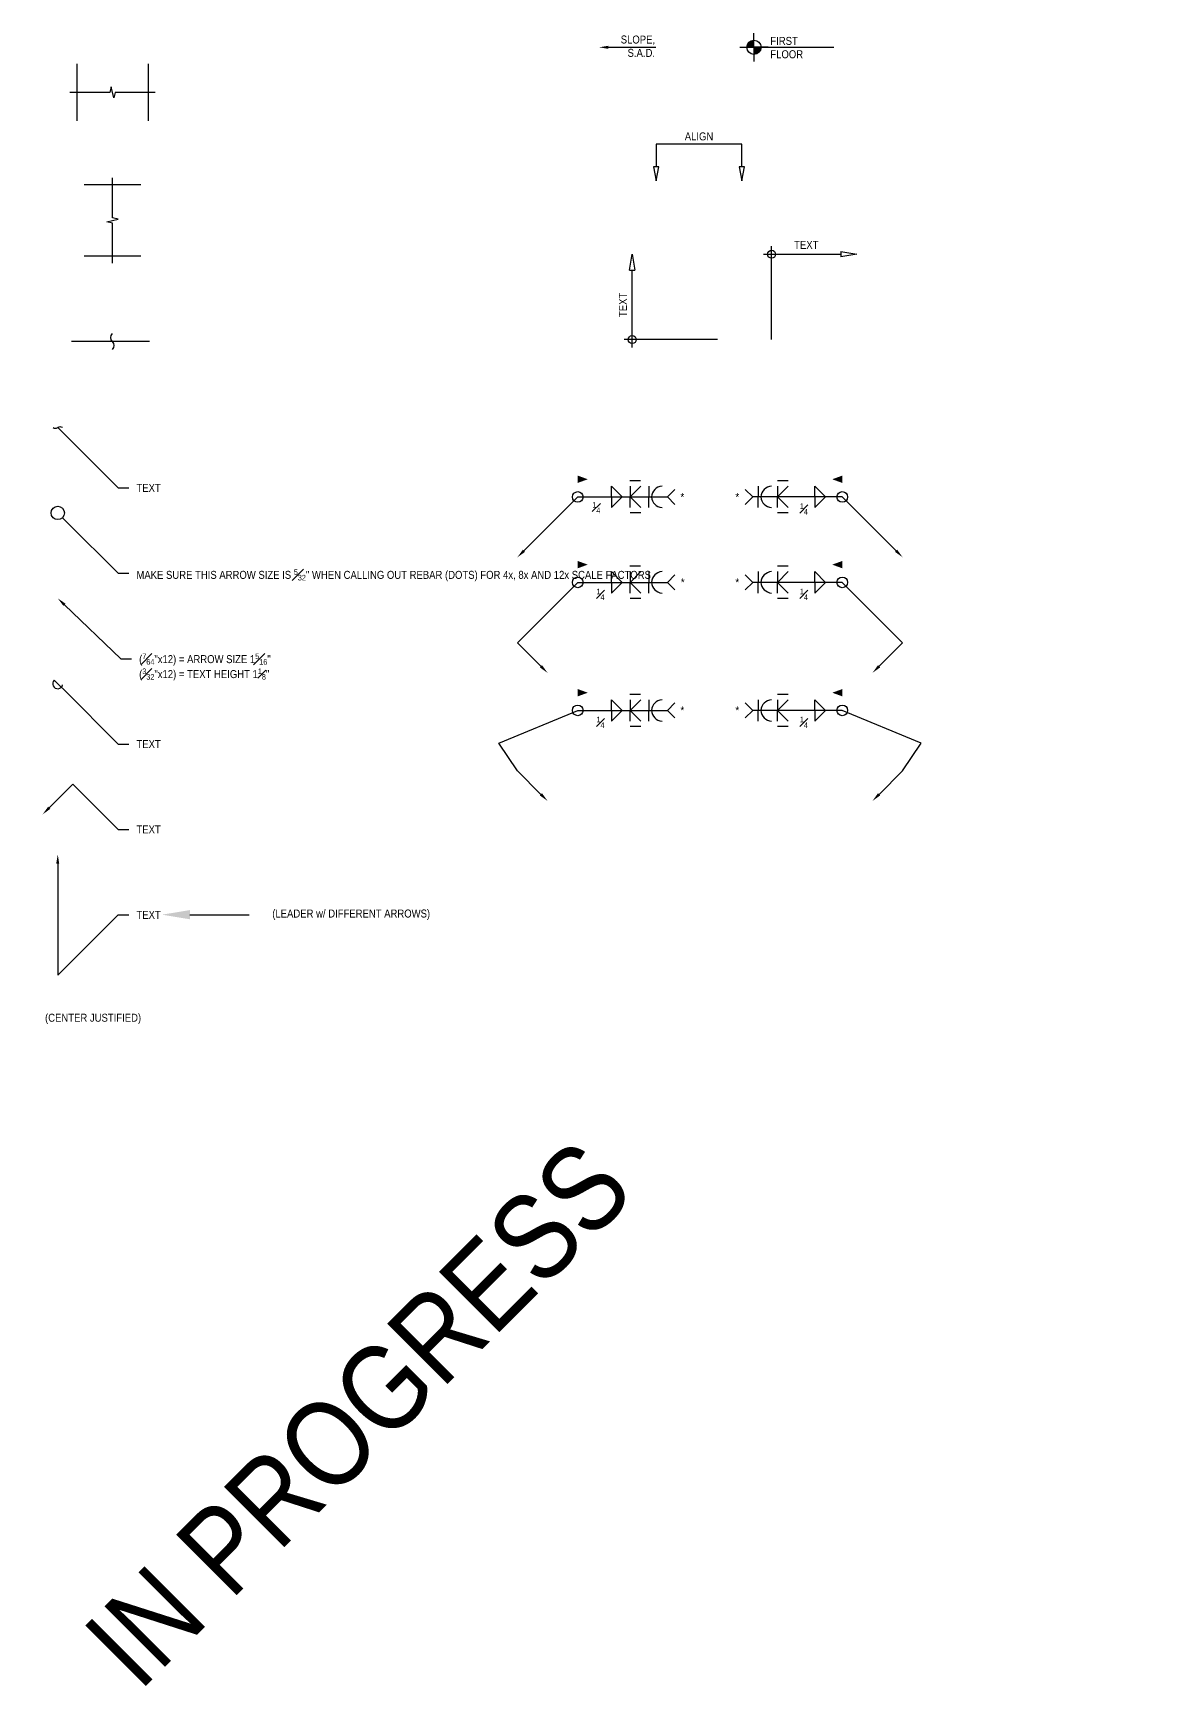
# Model space of a CAD drawing. Header units: inches. Extents: x -2661 to 42767, y -1222 to 9099.
# Drawn here: x 32824.8 to 32877.1, y 1636.7 to 1714.2 of the extents above; entities that cross this region are included whole.
import ezdxf
from ezdxf import colors
from ezdxf.entities.mleader import LeaderData, LeaderLine
from ezdxf.math import Vec2, Vec3

# ---------------------------------------------------------------- set-up
doc = ezdxf.new("R2010")
doc.units = ezdxf.units.IN
doc.header["$LTSCALE"] = 12
doc.header["$MEASUREMENT"] = 0
doc.header["$PDMODE"] = 3
doc.layers.get('0').update_dxf_attribs({"linetype": 'CONTINUOUS'})
doc.layers.get('DefPoints').update_dxf_attribs({"color": 251, "linetype": 'CONTINUOUS'})
for name, color, linetype in [('S-ANNO-DIMS', 2, 'CONTINUOUS'), ('S-ANNO-NOTE', 4, 'CONTINUOUS'), ('S-ANNO-NOTE-EXIST', 251, 'CONTINUOUS'), ('S-BREAK', 2, 'CONTINUOUS'), ('S-ROOM-NAME', 251, 'CONTINUOUS')]:
    doc.layers.add(name, color=color, linetype=linetype)
doc.layers.add('S-ANNO-NONPLOT', color=253, linetype='CONTINUOUS', plot=False, transparency=0.5)
doc.styles.add('Arial', font='arial.ttf', dxfattribs={"width": 0.85})
doc.dimstyles.new('DIM-4_Se', dxfattribs={"dimscale": 4, "dimtxt": 0.09375, "dimasz": 0.109375, "dimexe": 0.0625, "dimexo": 0.0625, "dimgap": 0.0625, "dimtad": 1, "dimdec": 4, "dimzin": 11, "dimdsep": 46, "dimlunit": 4, "dimtxsty": 'Arial', "dimblk": 'ARCHTICK', "dimcen": 0.125, "dimdle": 0.0625, "dimclrd": 256, "dimclre": 256, "dimclrt": 4, "dimadec": 0, "dimazin": 0, "dimtfac": 0.75, "dimtdec": 4, "dimtmove": 0, "dimatfit": 3, "dimfxl": 1, "dimfrac": 1, "dimtolj": 1, "dimtzin": 0, "dimarcsym": 0})

# ---------------------------------------------------------------- blocks, each defined once
blk = doc.blocks.new('_Integral')
at = {"color": 0, "linetype": 'ByBlock', "lineweight": -2}
for centre, start, end in [((0.44, -0.09), 102, 168), ((-0.44, 0.09), 282, 348)]:
    blk.add_arc(centre, 0.454, start, end, dxfattribs=at)
blk = doc.blocks.new('_DotBlank')
at = {"color": 0, "lineweight": -2}
blk.add_line((-0.5, 0), (-1, 0), dxfattribs=at)
blk.add_circle((0, 0), 0.5, dxfattribs=at)
blk = doc.blocks.new('ARROW-LOOP')
at = {"color": 0}
blk.add_lwpolyline([(-1.81, 0), (0.54, 0, 1.317177), (-0.46, -0.28)], format="xyb", dxfattribs=at)
blk = doc.blocks.new('_ClosedBlank')
at = {"color": 0, "linetype": 'ByBlock', "lineweight": -2}
for p, q in [((-1, 0.17), (0, 0)), ((-1, 0.17), (-1, -0.17)), ((0, 0), (-1, -0.17))]:
    blk.add_line(p, q, dxfattribs=at)
blk = doc.blocks.new('Se_BREAK SQUIGGLE')
at = {"layer": 'S-BREAK'}
blk.add_lwpolyline([(0, -0.375, 0.408465), (0, 0, -0.407415), (0, 0.369, -2.166217)], format="xyb", dxfattribs=at)
blk = doc.blocks.new('Se_BREAK SYMBOL')
at = {"color": 0, "linetype": 'ByBlock'}
blk.add_lwpolyline([(6, 0), (0.38, 0), (0.19, -0.78), (-0.19, 0.78), (-0.38, 0), (-6, 0)], dxfattribs=at)
blk = doc.blocks.new('ELEV-SYMB')
at = {"layer": 'S-ANNO-NOTE', "color": 2}
for points in [[(-2, 0), (0, 0), (0, 2)], [(2, 0), (0, 0), (0, -2)]]:
    blk.add_lwpolyline(points, dxfattribs=at)
at = {"layer": 'S-ANNO-NOTE', "color": 2, "const_width": 1}
for points in [[(0, 0.5, 0.414214), (-0.5, 0, 0.414214)], [(0, -0.5, 0.414214), (0.5, 0, 0.414214)]]:
    blk.add_lwpolyline(points, format="xyb", dxfattribs=at)
at = {"layer": 'S-ANNO-NOTE', "color": 2}
blk.add_circle((0, 0), 1, dxfattribs=at)
blk = doc.blocks.new('_Small')
at = {"color": 0, "linetype": 'ByBlock', "lineweight": -2}
blk.add_circle((0, 0), 0.25, dxfattribs=at)
blk = doc.blocks.new('*D1458')
at = {"layer": 'DefPoints', "color": 0, "transparency": 16777216}
for p in [(32852.879, 1703.826), (32852.879, 1703.826), (32856.879, 1699.826)]:
    blk.add_point(p, dxfattribs=at)
at = {"layer": 'S-ANNO-DIMS', "lineweight": -2, "transparency": 16777216}
for p, q in [((32852.879, 1699.451), (32852.879, 1703.076)), ((32856.879, 1699.826), (32852.504, 1699.826))]:
    blk.add_line(p, q, dxfattribs=at)
at = {"layer": 'S-ANNO-DIMS', "lineweight": -2, "transparency": 16777216, "xscale": 0.75, "yscale": 0.75, "zscale": 0.75}
for name, p, rotation in [('_ClosedBlank', (32852.879, 1703.826), 90), ('_Small', (32852.879, 1699.826), 270)]:
    blk.add_blockref(name, p, dxfattribs=dict(at, rotation=rotation))
at = {"layer": 'S-ANNO-DIMS', "color": 4, "transparency": 16777216, "insert": (32852.442, 1701.451), "char_height": 0.375, "attachment_point": 5, "rotation": 90, "style": 'Arial'}
blk.add_mtext('\\A1;TEXT', dxfattribs=at)
blk = doc.blocks.new('*D1463')
at = {"layer": 'DefPoints', "color": 0, "transparency": 16777216}
for p in [(32863.411, 1703.826), (32863.411, 1703.826), (32859.411, 1699.826)]:
    blk.add_point(p, dxfattribs=at)
at = {"layer": 'S-ANNO-DIMS', "lineweight": -2, "transparency": 16777216}
for p, q in [((32859.036, 1703.826), (32862.661, 1703.826)), ((32859.411, 1699.826), (32859.411, 1704.201))]:
    blk.add_line(p, q, dxfattribs=at)
at = {"layer": 'S-ANNO-DIMS', "lineweight": -2, "transparency": 16777216, "xscale": 0.75, "yscale": 0.75, "zscale": 0.75, "rotation": 180}
blk.add_blockref('_Small', (32859.411, 1703.826), dxfattribs=at)
at = {"layer": 'S-ANNO-DIMS', "lineweight": -2, "transparency": 16777216, "xscale": 0.75, "yscale": 0.75, "zscale": 0.75}
blk.add_blockref('_ClosedBlank', (32863.411, 1703.826), dxfattribs=at)
at = {"layer": 'S-ANNO-DIMS', "color": 4, "transparency": 16777216, "insert": (32861.036, 1704.263), "char_height": 0.375, "attachment_point": 5, "style": 'Arial'}
blk.add_mtext('\\A1;TEXT', dxfattribs=at)

msp = doc.modelspace()

# ---------------------------------------------------------------- linework, layer by layer
at = {"layer": 'S-ANNO-DIMS'}
msp.add_lwpolyline([(32858.13493, 1707.92707), (32857.88493, 1707.92707), (32858.00993, 1707.2604), (32858.13493, 1707.92707), (32858.00993, 1707.92707), (32858.00993, 1708.98773), (32854.00993, 1708.98773), (32854.00993, 1707.92707), (32853.88493, 1707.92707), (32854.00993, 1707.2604), (32854.13493, 1707.92707), (32853.88493, 1707.92707)], dxfattribs=at)
at = {"layer": 'S-ANNO-NONPLOT'}
for p, q in [((32826.86111, 1712.74027), (32826.86111, 1710.0736)), ((32830.19445, 1712.74027), (32830.19445, 1710.0736)), ((32829.86111, 1707.0736), (32827.19445, 1707.0736)), ((32829.86111, 1703.74027), (32827.19445, 1703.74027))]:
    msp.add_line(p, q, dxfattribs=at)
msp.add_lwpolyline([(32830.26234, 1699.73638), (32826.60387, 1699.73638)], dxfattribs=at)
at = {"layer": 'S-ANNO-NOTE', "color": 2}
msp.add_line((32857.91735, 1713.52112), (32862.31895, 1713.52112), dxfattribs=at)
at = {"layer": 'S-ANNO-NOTE'}
for p, q in [((32853.2637, 1693.20404), (32852.7637, 1693.20404)), ((32853.65187, 1692.95404), (32853.65187, 1692.45404)), ((32858.78693, 1692.95404), (32858.78693, 1692.45404)), ((32860.17934, 1693.20404), (32859.67934, 1693.20404)), ((32853.65187, 1691.95404), (32853.65187, 1692.45404)), ((32858.78693, 1691.95404), (32858.78693, 1692.45404)), ((32853.27739, 1691.70404), (32852.77739, 1691.70404)), ((32860.17934, 1691.70404), (32859.67934, 1691.70404)), ((32853.2637, 1689.20404), (32852.7637, 1689.20404)), ((32853.65187, 1688.95404), (32853.65187, 1688.45404)), ((32858.78693, 1688.95404), (32858.78693, 1688.45404)), ((32860.17934, 1689.20404), (32859.67934, 1689.20404)), ((32853.65187, 1687.95404), (32853.65187, 1688.45404)), ((32858.78693, 1687.95404), (32858.78693, 1688.45404)), ((32853.27739, 1687.70404), (32852.77739, 1687.70404)), ((32860.17934, 1687.70404), (32859.67934, 1687.70404)), ((32853.2637, 1683.20404), (32852.7637, 1683.20404)), ((32853.65187, 1682.95404), (32853.65187, 1682.45404)), ((32858.78693, 1682.95404), (32858.78693, 1682.45404)), ((32860.17934, 1683.20404), (32859.67934, 1683.20404)), ((32853.65187, 1681.95404), (32853.65187, 1682.45404)), ((32858.78693, 1681.95404), (32858.78693, 1682.45404)), ((32853.27739, 1681.70404), (32852.77739, 1681.70404)), ((32860.17934, 1681.70404), (32859.67934, 1681.70404))]:
    msp.add_line(p, q, dxfattribs=at)
for points in [[(32850.32787, 1692.45404, 0, 0, 0), (32850.32787, 1693.28303, 0.34202, 0, 0), (32850.79771, 1693.28303, 0, 0, 0)], [(32862.72289, 1692.45404, 0, 0, 0), (32862.72289, 1693.28303, 0.34202, 0, 0), (32862.25304, 1693.28303, 0, 0, 0)], [(32850.32787, 1688.45404, 0, 0, 0), (32850.32787, 1689.28303, 0.34202, 0, 0), (32850.79771, 1689.28303, 0, 0, 0)], [(32862.72289, 1688.45404, 0, 0, 0), (32862.72289, 1689.28303, 0.34202, 0, 0), (32862.25304, 1689.28303, 0, 0, 0)], [(32850.32787, 1682.45404, 0, 0, 0), (32850.32787, 1683.28303, 0.34202, 0, 0), (32850.79771, 1683.28303, 0, 0, 0)], [(32862.72289, 1682.45404, 0, 0, 0), (32862.72289, 1683.28303, 0.34202, 0, 0), (32862.25304, 1683.28303, 0, 0, 0)]]:
    msp.add_lwpolyline(points, format="xyseb", dxfattribs=at)
for points in [[(32851.90291, 1692.45404), (32851.90291, 1692.95404), (32852.40291, 1692.45404)], [(32852.77739, 1692.95404), (32852.77739, 1692.45404), (32853.27739, 1692.95404)], [(32854.87893, 1692.10049), (32854.52538, 1692.45404), (32854.87893, 1692.80759)], [(32858.17182, 1692.10049), (32858.52538, 1692.45404), (32858.17182, 1692.80759)], [(32859.69303, 1692.95404), (32859.69303, 1692.45404), (32860.19303, 1692.95404)], [(32861.43297, 1692.45404), (32861.43297, 1692.95404), (32861.93297, 1692.45404)], [(32851.90291, 1692.45404), (32851.90291, 1691.95404), (32852.40291, 1692.45404)], [(32852.77739, 1691.95404), (32852.77739, 1692.45404), (32853.27739, 1691.95404)], [(32859.69303, 1691.95404), (32859.69303, 1692.45404), (32860.19303, 1691.95404)], [(32861.43297, 1692.45404), (32861.43297, 1691.95404), (32861.93297, 1692.45404)], [(32851.90291, 1688.45404), (32851.90291, 1688.95404), (32852.40291, 1688.45404)], [(32852.77739, 1688.95404), (32852.77739, 1688.45404), (32853.27739, 1688.95404)], [(32859.69303, 1688.95404), (32859.69303, 1688.45404), (32860.19303, 1688.95404)], [(32861.43297, 1688.45404), (32861.43297, 1688.95404), (32861.93297, 1688.45404)], [(32851.90291, 1688.45404), (32851.90291, 1687.95404), (32852.40291, 1688.45404)], [(32852.77739, 1687.95404), (32852.77739, 1688.45404), (32853.27739, 1687.95404)], [(32854.87893, 1688.10049), (32854.52538, 1688.45404), (32854.87893, 1688.80759)], [(32858.17182, 1688.10049), (32858.52538, 1688.45404), (32858.17182, 1688.80759)], [(32859.69303, 1687.95404), (32859.69303, 1688.45404), (32860.19303, 1687.95404)], [(32861.43297, 1688.45404), (32861.43297, 1687.95404), (32861.93297, 1688.45404)], [(32851.90291, 1682.45404), (32851.90291, 1682.95404), (32852.40291, 1682.45404)], [(32852.77739, 1682.95404), (32852.77739, 1682.45404), (32853.27739, 1682.95404)], [(32854.87893, 1682.10049), (32854.52538, 1682.45404), (32854.87893, 1682.80759)], [(32858.17182, 1682.10049), (32858.52538, 1682.45404), (32858.17182, 1682.80759)], [(32859.69303, 1682.95404), (32859.69303, 1682.45404), (32860.19303, 1682.95404)], [(32861.43297, 1682.45404), (32861.43297, 1682.95404), (32861.93297, 1682.45404)], [(32851.90291, 1682.45404), (32851.90291, 1681.95404), (32852.40291, 1682.45404)], [(32852.77739, 1681.95404), (32852.77739, 1682.45404), (32853.27739, 1681.95404)], [(32859.69303, 1681.95404), (32859.69303, 1682.45404), (32860.19303, 1681.95404)], [(32861.43297, 1682.45404), (32861.43297, 1681.95404), (32861.93297, 1682.45404)]]:
    msp.add_lwpolyline(points, dxfattribs=at)
for centre in [(32850.32787, 1692.45404), (32862.72289, 1692.45404), (32850.32787, 1688.45404), (32862.72289, 1688.45404), (32850.32787, 1682.45404), (32862.72289, 1682.45404)]:
    msp.add_circle(centre, 0.25, dxfattribs=at)
for centre, start, end in [((32854.31216, 1692.41875), 93.7722975, 176.2277025), ((32859.44722, 1692.41875), 93.7722975, 176.2277025), ((32854.31216, 1692.48933), 183.7722975, 266.2277025), ((32859.44722, 1692.48933), 183.7722975, 266.2277025), ((32854.31216, 1688.41875), 93.7722975, 176.2277025), ((32859.44722, 1688.41875), 93.7722975, 176.2277025), ((32854.31216, 1688.48933), 183.7722975, 266.2277025), ((32859.44722, 1688.48933), 183.7722975, 266.2277025), ((32854.31216, 1682.41875), 93.7722975, 176.2277025), ((32859.44722, 1682.41875), 93.7722975, 176.2277025), ((32854.31216, 1682.48933), 183.7722975, 266.2277025), ((32859.44722, 1682.48933), 183.7722975, 266.2277025)]:
    msp.add_arc(centre, 0.53646, start, end, dxfattribs=at)

# ---------------------------------------------------------------- block references
at = {"layer": 'S-ANNO-NOTE', "xscale": 0.3333333333333333, "yscale": 0.3333333333333333, "zscale": 0.3333333333333333}
msp.add_blockref('ELEV-SYMB', (32858.58402, 1713.52112), dxfattribs=at)
at = {"layer": 'S-BREAK', "xscale": 0.3333333333333333, "yscale": 0.3333333333333333, "zscale": 0.3333333333333333}
msp.add_blockref('Se_BREAK SYMBOL', (32828.52778, 1711.40694), dxfattribs=at)
at = {"layer": 'S-BREAK', "xscale": 0.3333333333333333, "yscale": 0.3333333333333333, "zscale": 0.3333333333333333, "rotation": 270}
msp.add_blockref('Se_BREAK SYMBOL', (32828.52778, 1705.40694), dxfattribs=at)
at = {"layer": 'S-BREAK'}
msp.add_blockref('Se_BREAK SQUIGGLE', (32828.52778, 1699.73638), dxfattribs=at)

# ---------------------------------------------------------------- texts
at = {"layer": 'S-ANNO-NOTE', "insert": (32853.95161, 1714.06939), "char_height": 0.375, "width": 1.9339136, "attachment_point": 3, "rotation": 359.8065106, "style": 'Arial'}
msp.add_mtext('SLOPE, S.A.D.', dxfattribs=at)
at = {"layer": 'S-ANNO-NOTE', "char_height": 0.375, "style": 'Arial'}
for s, insert, width, attachment_point in [('FIRST\\PFLOOR', (32859.35293, 1714.00755), 6.0038856, 1), ('ALIGN', (32856.00993, 1709.1544), 1.6153043, 8), ('\\A1;{\\H0.7x;\\S1#4;}', (32851.00932, 1692.21754), 0.6967762, 1), ('*', (32855.14285, 1692.45404), 4.2212903, 4), ('*', (32857.89062, 1692.45404), 4.8505387, 6), ('\\A1;{\\H0.7x;\\S1#4;}', (32861.11284, 1692.15416), 1.2190236, 3), ('\\A1;{\\H0.7x;\\S1#4;}', (32851.58278, 1688.15416), 1.2190236, 3), ('*', (32855.16014, 1688.45404), 4.8505387, 4), ('*', (32857.89062, 1688.45404), 4.8505387, 6), ('\\A1;{\\H0.7x;\\S1#4;}', (32861.11284, 1688.15416), 1.2190236, 3), ('\\A1;{\\H0.7x;\\S1#4;}', (32851.58278, 1682.15416), 1.2190236, 3), ('*', (32855.14285, 1682.45404), 4.2212903, 4), ('*', (32857.89062, 1682.45404), 4.8505387, 6), ('\\A1;{\\H0.7x;\\S1#4;}', (32861.11284, 1682.15416), 1.2190236, 3)]:
    msp.add_mtext(s, dxfattribs=dict(at, insert=insert, width=width, attachment_point=attachment_point))
at = {"layer": 'S-ANNO-NOTE', "color": 191, "insert": (32825.36874, 1667.99925), "char_height": 0.375, "width": 5.2403819, "attachment_point": 4, "style": 'Arial'}
msp.add_mtext('(CENTER JUSTIFIED)', dxfattribs=at)
at = {"layer": 'S-ROOM-NAME', "ltscale": 0.25, "insert": (32840.04527, 1649.49691), "char_height": 4, "width": 43.0667056, "attachment_point": 5, "rotation": 45, "style": 'Arial'}
msp.add_mtext('{\\fArial|b0|i0|c0|p34;IN PROGRESS}', dxfattribs=at)

# ---------------------------------------------------------------- dimensions: what is measured, and where the dimension line sits
at = {"layer": 'S-ANNO-DIMS'}
for base, p1, p2, angle, picture, middle in [((32863.41131, 1703.82556), (32859.41131, 1699.82556), (32863.41131, 1703.82556), 180, '*D1463', (32861.03631, 1704.26306)), ((32852.87907, 1703.82556), (32856.87907, 1699.82556), (32852.87907, 1703.82556), 270, '*D1458', (32852.44157, 1701.45056))]:
    dim = msp.add_linear_dim(base=base, p1=p1, p2=p2, angle=angle, text='TEXT', dimstyle='DIM-4_Se', override={"dimasz": 0.1875, "dimexe": 0.09375, "dimexo": 0, "dimblk1": 'Small', "dimblk2": 'ClosedBlank', "dimsah": 1, "dimdle": 0.09375, "dimse2": 1}, dxfattribs=at)
    dim.commit()
    dim.dimension.update_dxf_attribs({"geometry": picture, "text_midpoint": middle})

# ---------------------------------------------------------------- leaders
at = {"layer": 'S-ANNO-NOTE'}
ml = msp.add_multileader_mtext('Standard', dxfattribs=at)
ml.set_content('', color=4, style='Arial')
ml.set_leader_properties(color=2)
ml.build(insert=Vec2(0, 0))
ml.multileader.update_dxf_attribs({"has_dogleg": 0, "dogleg_length": 1.21451, "arrow_head_size": 0.4375, "scale": 4})
ctx = ml.context
ctx.base_point, ctx.scale, ctx.char_height, ctx.arrow_head_size, ctx.landing_gap_size, ctx.plane_origin, ctx.plane_x_axis, ctx.plane_y_axis = Vec3(32854.70401, 1713.52112), 4, 0.375, 0.4375, 0.36, Vec3(32846.55848, 1720.55172), Vec3(-1, 0), Vec3(0, -1)
ctx.text_align_type = 2
notes = []
notes.append((ctx, [(0, (1, 1, 0), (32853.35005, 1713.52112), (1, 0), 0.63396, [(0, [(32851.32791, 1713.52112)], 0, [])])]))
ctx.mtext.insert, ctx.mtext.text_direction, ctx.mtext.rotation, ctx.mtext.alignment, ctx.mtext.flow_direction = Vec3(32854.34401, 1713.33362), Vec3(-1, 0), 3.14159265, 3, 5
ml = msp.add_multileader_mtext('Standard', dxfattribs=at)
ml.set_content('TEXT', color=4, style='Arial')
ml.set_leader_properties(color=2)
ml.set_arrow_properties(name='INTEGRAL')
ml.build(insert=Vec2(0, 0))
ml.multileader.update_dxf_attribs({"dogleg_length": 0.36, "arrow_head_size": 0.4375, "scale": 4})
ctx = ml.context
ctx.base_point, ctx.scale, ctx.char_height, ctx.arrow_head_size, ctx.landing_gap_size, ctx.plane_origin = Vec3(32829.29184, 1692.87612), 4, 0.375, 0.4375, 0.36, Vec3(32785.08505, 1991.21094)
notes.append((ctx, [(0, (1, 1, 0), (32828.79184, 1692.87612), (1, 0), 0.5, [(0, [(32825.96341, 1695.70455)], 0, [])])]))
ctx.mtext.insert, ctx.mtext.width, ctx.mtext.flow_direction = Vec3(32829.65184, 1693.06362), 8, 5
ml = msp.add_multileader_mtext('Standard', dxfattribs=at)
ml.set_content('\\A1;{\\C4;MAKE SURE THIS ARROW SIZE IS \\H0.7x;\\S5#32;\\H1.4286x;" WHEN CALLING OUT REBAR (DOTS) FOR 4x, 8x AND 12x SCALE FACTORS}', color=4, style='Arial')
ml.set_leader_properties(color=2)
ml.set_arrow_properties(name='DOTBLANK')
ml.build(insert=Vec2(0, 0))
ml.multileader.update_dxf_attribs({"dogleg_length": 0.36, "arrow_head_size": 0.625, "scale": 4})
ctx = ml.context
ctx.base_point, ctx.scale, ctx.char_height, ctx.arrow_head_size, ctx.landing_gap_size, ctx.plane_origin = Vec3(32829.29184, 1688.87612), 4, 0.375, 0.625, 0.36, Vec3(32785.08505, 1987.21094)
notes.append((ctx, [(0, (1, 1, 0), (32828.79184, 1688.87612), (1, 0), 0.5, [(0, [(32825.96341, 1691.70455)], 0, [])])]))
ctx.mtext.insert, ctx.mtext.width, ctx.mtext.defined_height, ctx.mtext.flow_direction = Vec3(32829.65184, 1689.06682), 8, 1.25809, 5
ml = msp.add_multileader_mtext('Standard', dxfattribs=at)
ml.set_content('', color=4, style='Arial')
ml.set_leader_properties(color=2)
ml.build(insert=Vec2(0, 0))
ml.multileader.update_dxf_attribs({"dogleg_length": 1.21451, "arrow_head_size": 0.4375, "scale": 4})
ctx = ml.context
ctx.base_point, ctx.scale, ctx.char_height, ctx.arrow_head_size, ctx.landing_gap_size, ctx.plane_origin = Vec3(32854.52538, 1692.45404), 4, 0.375, 0.4375, 0.36, Vec3(32843.29727, 1685.42344)
notes.append((ctx, [(0, (1, 1, 0), (32850.32787, 1692.45404), (1, 0), 4.19751, [(0, [(32847.49944, 1689.62561)], 0, [])])]))
ctx.mtext.insert, ctx.mtext.flow_direction = Vec3(32854.88538, 1692.64154), 5
ml = msp.add_multileader_mtext('Standard', dxfattribs=at)
ml.set_content('', color=4, style='Arial')
ml.set_leader_properties(color=2)
ml.build(insert=Vec2(0, 0))
ml.multileader.update_dxf_attribs({"dogleg_length": 1.21451, "arrow_head_size": 0.4375, "scale": 4})
ctx = ml.context
ctx.base_point, ctx.scale, ctx.char_height, ctx.arrow_head_size, ctx.landing_gap_size, ctx.plane_origin = Vec3(32857.80538, 1692.45404), 4, 0.375, 0.4375, 0.36, Vec3(32869.09349, 1685.42344)
ctx.text_align_type = 2
notes.append((ctx, [(0, (1, 1, 0), (32862.72289, 1692.45404), (-1, 0), 4.19751, [(0, [(32865.55131, 1689.62561)], 0, [])])]))
ctx.mtext.insert, ctx.mtext.alignment, ctx.mtext.flow_direction = Vec3(32858.16538, 1692.64154), 3, 5
ml = msp.add_multileader_mtext('Standard', dxfattribs=at)
ml.set_content('', color=4, style='Arial')
ml.set_leader_properties(color=2)
ml.build(insert=Vec2(0, 0))
ml.multileader.update_dxf_attribs({"dogleg_length": 1.21451, "arrow_head_size": 0.4375, "scale": 4})
ctx = ml.context
ctx.base_point, ctx.scale, ctx.char_height, ctx.arrow_head_size, ctx.landing_gap_size, ctx.plane_origin = Vec3(32854.52538, 1688.45404), 4, 0.375, 0.4375, 0.36, Vec3(32843.29727, 1681.42344)
notes.append((ctx, [(0, (1, 1, 0), (32850.32787, 1688.45404), (1, 0), 4.19751, [(0, [(32848.91365, 1684.2114), (32847.49944, 1685.62561)], 0, [])])]))
ctx.mtext.insert, ctx.mtext.flow_direction = Vec3(32854.88538, 1688.64154), 5
ml = msp.add_multileader_mtext('Standard', dxfattribs=at)
ml.set_content('', color=4, style='Arial')
ml.set_leader_properties(color=2)
ml.build(insert=Vec2(0, 0))
ml.multileader.update_dxf_attribs({"dogleg_length": 1.21451, "arrow_head_size": 0.4375, "scale": 4})
ctx = ml.context
ctx.base_point, ctx.scale, ctx.char_height, ctx.arrow_head_size, ctx.landing_gap_size, ctx.plane_origin = Vec3(32857.80538, 1688.45404), 4, 0.375, 0.4375, 0.36, Vec3(32869.09349, 1681.42344)
ctx.text_align_type = 2
notes.append((ctx, [(0, (1, 1, 0), (32862.72289, 1688.45404), (-1, 0), 4.19751, [(0, [(32864.1371, 1684.2114), (32865.55131, 1685.62561)], 0, [])])]))
ctx.mtext.insert, ctx.mtext.alignment, ctx.mtext.flow_direction = Vec3(32858.16538, 1688.64154), 3, 5
ml = msp.add_multileader_mtext('Standard', dxfattribs=at)
ml.set_content('\\A1;{\\C4;(\\H0.7x;\\S7#64;\\H1.4286x;"x12) = ARROW SIZE 1\\H0.7x;\\S5#16;\\H1.4286x;"\\P(\\H0.7x;\\S3#32;\\H1.4286x;"x12) = TEXT HEIGHT 1\\H0.7x;\\S1#8;\\H1.4286x;"}', color=4, style='Arial')
ml.set_leader_properties(color=2)
ml.build(insert=Vec2(0, 0))
ml.multileader.update_dxf_attribs({"dogleg_length": 0.36, "arrow_head_size": 0.4375, "scale": 4})
ctx = ml.context
ctx.base_point, ctx.scale, ctx.char_height, ctx.arrow_head_size, ctx.landing_gap_size, ctx.plane_origin = Vec3(32829.41625, 1684.87612), 4, 0.375, 0.4375, 0.36, Vec3(32785.20946, 1983.21094)
notes.append((ctx, [(0, (1, 1, 0), (32828.91625, 1684.87612), (1, 0), 0.5, [(0, [(32825.96341, 1687.70455)], 0, [])])]))
ctx.mtext.insert, ctx.mtext.width, ctx.mtext.flow_direction = Vec3(32829.77625, 1685.11875), 8, 5
ml = msp.add_multileader_mtext('Standard', dxfattribs=at)
ml.set_content('TEXT', color=4, style='Arial')
ml.set_leader_properties(color=2)
ml.set_arrow_properties(name='ARROW-LOOP')
ml.build(insert=Vec2(0, 0))
ml.multileader.update_dxf_attribs({"dogleg_length": 0.36, "arrow_head_size": 0.4375, "scale": 4})
ctx = ml.context
ctx.base_point, ctx.scale, ctx.char_height, ctx.arrow_head_size, ctx.landing_gap_size, ctx.plane_origin = Vec3(32829.29184, 1680.87612), 4, 0.375, 0.4375, 0.36, Vec3(32785.08505, 1979.21094)
notes.append((ctx, [(0, (1, 1, 0), (32828.79184, 1680.87612), (1, 0), 0.5, [(0, [(32825.96341, 1683.70455)], 0, [])])]))
ctx.mtext.insert, ctx.mtext.width, ctx.mtext.flow_direction = Vec3(32829.65184, 1681.06362), 8, 5
ml = msp.add_multileader_mtext('Standard', dxfattribs=at)
ml.set_content('', color=4, style='Arial')
ml.set_leader_properties(color=2)
ml.build(insert=Vec2(0, 0))
ml.multileader.update_dxf_attribs({"dogleg_length": 1.21451, "arrow_head_size": 0.4375, "scale": 4})
ctx = ml.context
ctx.base_point, ctx.scale, ctx.char_height, ctx.arrow_head_size, ctx.landing_gap_size, ctx.plane_origin = Vec3(32854.52538, 1682.45404), 4, 0.375, 0.4375, 0.36, Vec3(32843.29727, 1675.42344)
notes.append((ctx, [(0, (1, 1, 0), (32850.32787, 1682.45404), (1, 0), 4.19751, [(1, [(32848.91365, 1678.2114), (32847.49944, 1679.62561), (32846.63235, 1680.92331)], 0, [])])]))
ctx.mtext.insert, ctx.mtext.flow_direction = Vec3(32854.88538, 1682.64154), 5
ml = msp.add_multileader_mtext('Standard', dxfattribs=at)
ml.set_content('', color=4, style='Arial')
ml.set_leader_properties(color=2)
ml.build(insert=Vec2(0, 0))
ml.multileader.update_dxf_attribs({"dogleg_length": 1.21451, "arrow_head_size": 0.4375, "scale": 4})
ctx = ml.context
ctx.base_point, ctx.scale, ctx.char_height, ctx.arrow_head_size, ctx.landing_gap_size, ctx.plane_origin = Vec3(32857.80538, 1682.45404), 4, 0.375, 0.4375, 0.36, Vec3(32869.09349, 1675.42344)
ctx.text_align_type = 2
notes.append((ctx, [(0, (1, 1, 0), (32862.72289, 1682.45404), (-1, 0), 4.19751, [(1, [(32864.1371, 1678.2114), (32865.55131, 1679.62561), (32866.41841, 1680.92331)], 0, [])])]))
ctx.mtext.insert, ctx.mtext.alignment, ctx.mtext.flow_direction = Vec3(32858.16538, 1682.64154), 3, 5
ml = msp.add_multileader_mtext('Standard', dxfattribs=at)
ml.set_content('TEXT', color=4, style='Arial')
ml.set_leader_properties(color=2)
ml.build(insert=Vec2(0, 0))
ml.multileader.update_dxf_attribs({"dogleg_length": 21.88349, "arrow_head_size": 0.4375, "scale": 4})
ctx = ml.context
ctx.base_point, ctx.scale, ctx.char_height, ctx.arrow_head_size, ctx.landing_gap_size, ctx.plane_origin = Vec3(32829.29184, 1676.87612), 4, 0.375, 0.4375, 0.36, Vec3(32774.27643, 2116.93717)
notes.append((ctx, [(0, (1, 1, 0), (32828.79184, 1676.87612), (1, 0), 0.5, [(0, [(32825.25631, 1677.58323), (32826.67052, 1678.99744)], 0, [])])]))
ctx.mtext.insert, ctx.mtext.width, ctx.mtext.flow_direction = Vec3(32829.65184, 1677.06362), 8, 5
ml = msp.add_multileader_mtext('Standard', dxfattribs=at)
ml.set_content('TEXT', color=4, style='Arial')
ml.set_leader_properties(color=2)
ml.build(insert=Vec2(0, 0))
ml.multileader.update_dxf_attribs({"dogleg_length": 0.36, "arrow_head_size": 0.4375, "scale": 4})
ctx = ml.context
ctx.base_point, ctx.scale, ctx.char_height, ctx.arrow_head_size, ctx.landing_gap_size, ctx.plane_origin = Vec3(32829.29184, 1672.87612), 4, 0.375, 0.4375, 0.36, Vec3(32785.08505, 1971.21094)
notes.append((ctx, [(0, (1, 1, 0), (32828.79184, 1672.87612), (1, 0), 0.5, [(1, [(32825.96341, 1675.70455), (32825.96341, 1670.04769)], 0, [])])]))
ctx.mtext.insert, ctx.mtext.width, ctx.mtext.flow_direction = Vec3(32829.65184, 1673.06362), 8, 5
at = {"layer": 'S-ANNO-NOTE', "color": 191}
ml = msp.add_multileader_mtext('Standard', dxfattribs=at)
ml.set_content('(LEADER w/ DIFFERENT ARROWS)', color=191, style='Arial')
ml.set_leader_properties(color=191)
ml.build(insert=Vec2(0, 0))
ml.multileader.update_dxf_attribs({"text_right_attachment_type": 3, "dogleg_length": 0.36, "arrow_head_size": 1.3125, "scale": 12})
ctx = ml.context
ctx.base_point, ctx.scale, ctx.char_height, ctx.arrow_head_size, ctx.landing_gap_size, ctx.plane_origin = Vec3(32834.93426, 1672.88341), 12, 0.375, 1.3125, 1.08, Vec3(32819.57698, 1771.91949)
ctx.right_attachment = 3
notes.append((ctx, [(0, (1, 1, 0), (32834.43426, 1672.88341), (1, 0), 0.5, [(0, [(32830.8464, 1672.88341)], 0, [])])]))
ctx.mtext.insert, ctx.mtext.width, ctx.mtext.defined_height, ctx.mtext.flow_direction = Vec3(32836.01426, 1673.12604), 9.990418, 1.52714, 5
at = {"layer": 'S-ANNO-NOTE-EXIST'}
ml = msp.add_multileader_mtext('Standard', dxfattribs=at)
ml.set_content('{\\C256;TEXT}', color=4, style='Arial')
ml.set_leader_properties(color=256)
ml.set_arrow_properties(name='INTEGRAL')
ml.build(insert=Vec2(0, 0))
ml.multileader.update_dxf_attribs({"dogleg_length": 0.36, "arrow_head_size": 0.4375, "scale": 4})
ctx = ml.context
ctx.base_point, ctx.scale, ctx.char_height, ctx.arrow_head_size, ctx.landing_gap_size, ctx.plane_origin = Vec3(32798.82125, 1692.87612), 4, 0.375, 0.4375, 0.36, Vec3(32753.23887, 1991.21094)
notes.append((ctx, [(0, (1, 1, 0), (32798.32125, 1692.87612), (1, 0), 0.5, [(0, [(32795.49282, 1695.70455)], 0, [])])]))
ctx.mtext.insert, ctx.mtext.width, ctx.mtext.flow_direction = Vec3(32799.18125, 1693.06362), 8, 5
ml = msp.add_multileader_mtext('Standard', dxfattribs=at)
ml.set_content('{\\C256;TEXT}', color=4, style='Arial')
ml.set_leader_properties(color=256)
ml.set_arrow_properties(name='DOTBLANK')
ml.build(insert=Vec2(0, 0))
ml.multileader.update_dxf_attribs({"dogleg_length": 0.36, "arrow_head_size": 0.625, "scale": 4})
ctx = ml.context
ctx.base_point, ctx.scale, ctx.char_height, ctx.arrow_head_size, ctx.landing_gap_size, ctx.plane_origin = Vec3(32798.82125, 1688.87612), 4, 0.375, 0.625, 0.36, Vec3(32753.23887, 1987.21094)
notes.append((ctx, [(0, (1, 1, 0), (32798.32125, 1688.87612), (1, 0), 0.5, [(0, [(32795.49282, 1691.70455)], 0, [])])]))
ctx.mtext.insert, ctx.mtext.width, ctx.mtext.flow_direction = Vec3(32799.18125, 1689.06362), 8, 5
ml = msp.add_multileader_mtext('Standard', dxfattribs=at)
ml.set_content('{\\C256;TEXT}', color=4, style='Arial')
ml.set_leader_properties(color=256)
ml.set_arrow_properties(name='CLOSEDBLANK')
ml.build(insert=Vec2(0, 0))
ml.multileader.update_dxf_attribs({"dogleg_length": 0.36, "arrow_head_size": 0.4375, "scale": 4})
ctx = ml.context
ctx.base_point, ctx.scale, ctx.char_height, ctx.arrow_head_size, ctx.landing_gap_size, ctx.plane_origin = Vec3(32798.82125, 1684.87612), 4, 0.375, 0.4375, 0.36, Vec3(32753.23887, 1983.21094)
notes.append((ctx, [(0, (1, 1, 0), (32798.32125, 1684.87612), (1, 0), 0.5, [(0, [(32795.49282, 1687.70455)], 0, [])])]))
ctx.mtext.insert, ctx.mtext.width, ctx.mtext.flow_direction = Vec3(32799.18125, 1685.06362), 8, 5
ml = msp.add_multileader_mtext('Standard', dxfattribs=at)
ml.set_content('{\\C256;TEXT}', color=4, style='Arial')
ml.set_leader_properties(color=256)
ml.set_arrow_properties(name='ARROW-LOOP')
ml.build(insert=Vec2(0, 0))
ml.multileader.update_dxf_attribs({"dogleg_length": 0.36, "arrow_head_size": 0.4375, "scale": 4})
ctx = ml.context
ctx.base_point, ctx.scale, ctx.char_height, ctx.arrow_head_size, ctx.landing_gap_size, ctx.plane_origin = Vec3(32798.82125, 1680.87612), 4, 0.375, 0.4375, 0.36, Vec3(32753.23887, 1979.21094)
notes.append((ctx, [(0, (1, 1, 0), (32798.32125, 1680.87612), (1, 0), 0.5, [(0, [(32795.49282, 1683.70455)], 0, [])])]))
ctx.mtext.insert, ctx.mtext.width, ctx.mtext.flow_direction = Vec3(32799.18125, 1681.06362), 8, 5
for ctx, leaders in notes:
    for number, flags, end, landing, length, lines in leaders:
        leader = LeaderData()
        leader.index, (leader.has_last_leader_line, leader.has_dogleg_vector, leader.attachment_direction) = number, flags
        leader.last_leader_point, leader.dogleg_vector, leader.dogleg_length = Vec3(end), Vec3(landing), length
        for number, points, colour, breaks in lines:
            line = LeaderLine()
            line.index, line.vertices, line.color, line.breaks = number, Vec3.list(points), colors.encode_raw_color(colour), breaks
            leader.lines.append(line)
        ctx.leaders.append(leader)

doc.saveas('drawing.dxf')
